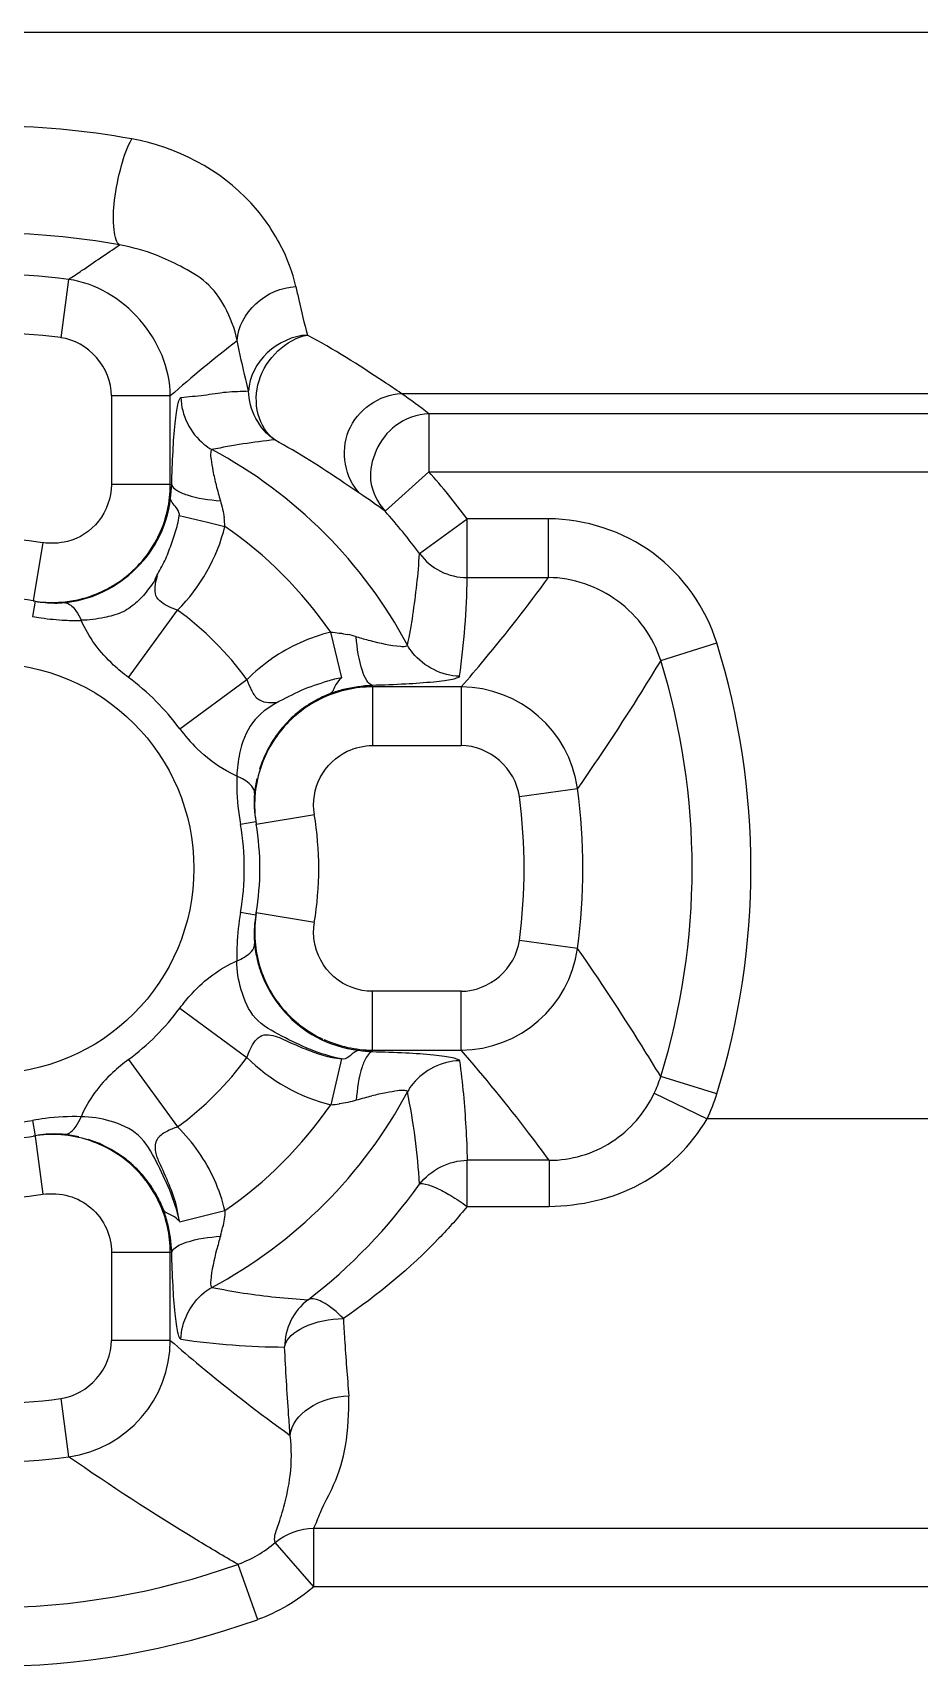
# Model space of a CAD drawing. Header units: millimetres. Extents: x 2634 to 3034, y 1430 to 1883.
# Drawn here: x 2773.67 to 2781.23, y 1543.41 to 1557.34 of the extents above; entities that cross this region are included whole.
import ezdxf

# ---------------------------------------------------------------- set-up
doc = ezdxf.new("R2010")
doc.units = ezdxf.units.MM

msp = doc.modelspace()

# ---------------------------------------------------------------- linework, layer by layer
at = {"color": 7, "linetype": 'Continuous'}
for p, q in [((2804.969, 1557.341), (2764.454, 1557.341)), ((2773.977, 1555.237), (2773.91, 1554.74)), ((2774.844, 1554.244), (2774.343, 1554.244)), ((2774.343, 1554.244), (2774.343, 1553.488)), ((2774.844, 1553.488), (2774.844, 1554.244)), ((2776.813, 1554.265), (2812.707, 1554.265)), ((2812.88, 1554.092), (2777.049, 1554.092)), ((2777.049, 1554.092), (2777.049, 1553.597)), ((2774.844, 1553.488), (2774.343, 1553.488)), ((2774.856, 1553.486), (2774.844, 1553.488)), ((2776.676, 1553.261), (2777.049, 1553.597)), ((2777.049, 1553.597), (2812.88, 1553.597)), ((2774.92, 1553.223), (2775.162, 1553.168)), ((2775.162, 1553.168), (2775.31, 1553.132)), ((2776.97, 1552.9), (2777.375, 1553.196)), ((2778.069, 1553.196), (2777.375, 1553.196)), ((2777.375, 1552.695), (2777.375, 1553.196)), ((2778.069, 1552.695), (2778.069, 1553.196)), ((2773.756, 1552.993), (2773.674, 1552.497)), ((2777.375, 1552.695), (2778.069, 1552.695)), ((2773.693, 1552.493), (2773.67, 1552.363)), ((2773.693, 1552.493), (2773.674, 1552.497)), ((2774.487, 1551.844), (2774.906, 1552.418)), ((2776.307, 1551.841), (2776.212, 1552.23)), ((2779.026, 1551.989), (2779.504, 1552.138)), ((2774.924, 1551.406), (2775.498, 1551.826)), ((2776.566, 1551.776), (2776.568, 1551.764)), ((2777.324, 1551.764), (2776.568, 1551.764)), ((2776.568, 1551.764), (2776.568, 1551.263)), ((2777.324, 1551.764), (2777.324, 1551.263)), ((2776.568, 1551.263), (2777.324, 1551.263)), ((2777.821, 1550.829), (2778.317, 1550.897)), ((2775.574, 1550.613), (2775.443, 1550.59)), ((2775.574, 1550.613), (2775.577, 1550.593)), ((2775.577, 1550.593), (2776.073, 1550.676)), ((2775.574, 1549.817), (2775.443, 1549.84)), ((2775.574, 1549.817), (2775.577, 1549.837)), ((2776.073, 1549.754), (2775.577, 1549.837)), ((2778.317, 1549.534), (2777.821, 1549.601)), ((2777.324, 1549.168), (2776.568, 1549.168)), ((2776.568, 1548.667), (2776.568, 1549.168)), ((2777.324, 1548.667), (2777.324, 1549.168)), ((2774.924, 1549.024), (2775.498, 1548.604)), ((2776.566, 1548.654), (2776.568, 1548.667)), ((2776.568, 1548.667), (2777.324, 1548.667)), ((2774.487, 1548.586), (2774.906, 1548.012)), ((2776.304, 1548.591), (2776.248, 1548.349)), ((2776.248, 1548.349), (2776.212, 1548.201)), ((2779.504, 1548.293), (2779.026, 1548.441)), ((2778.971, 1548.3), (2779.421, 1548.082)), ((2773.67, 1548.067), (2773.69, 1547.952)), ((2887.829, 1548.082), (2779.421, 1548.082)), ((2773.693, 1547.937), (2773.674, 1547.934)), ((2773.69, 1547.952), (2773.756, 1547.438)), ((2778.075, 1547.727), (2777.375, 1547.727)), ((2777.375, 1547.333), (2777.375, 1547.727)), ((2778.075, 1547.727), (2778.075, 1547.333)), ((2774.923, 1547.204), (2775.31, 1547.298)), ((2777.375, 1547.333), (2778.075, 1547.333)), ((2774.844, 1546.942), (2774.343, 1546.942)), ((2774.343, 1546.942), (2774.343, 1546.192)), ((2774.856, 1546.944), (2774.844, 1546.942)), ((2774.844, 1546.192), (2774.844, 1546.942)), ((2774.844, 1546.192), (2774.343, 1546.192)), ((2773.91, 1545.696), (2773.977, 1545.199)), ((2776.067, 1544.59), (2891.184, 1544.59)), ((2776.067, 1544.091), (2776.067, 1544.59)), ((2776.067, 1544.091), (2775.739, 1544.469)), ((2775.419, 1544.283), (2775.588, 1543.811)), ((2891.184, 1544.092), (2776.067, 1544.091))]:
    msp.add_line(p, q, dxfattribs=at)
msp.add_circle((2773.295, 1550.215), 1.75, dxfattribs=at)
for centre, radius, start, end in [((2773.295, 1550.215), 5.068, 82.2724, 97.7276), ((2773.295, 1550.215), 4.567, 82.2724, 97.7276), ((2783.705, 1544.086), 13.48, 127.9558, 131.1005), ((2773.178, 1549.056), 6.352, 52.4571, 55.0887), ((2776.325, 1548.264), 5.636, 96.0204, 101.5229), ((2773.295, 1550.215), 4.047, 28.0661, 61.9339), ((2773.839, 1553.488), 1.005, 335.0697, 359.9581), ((2773.682, 1553.53), 1.175, 352.1737, 357.8462), ((2778.344, 1554.265), 3.206, 194.1394, 196.587), ((2773.295, 1550.215), 5.052, 36.1524, 42.0235), ((2773.199, 1548.55), 5.855, 53.5785, 56.1574), ((2774.474, 1553.089), 0.837, 2.917, 7.9287), ((2773.295, 1550.215), 4.55, 36.1525, 42.0235), ((2773.295, 1550.215), 3.545, 34.6297, 55.3703), ((2773.295, 1550.215), 2.815, 80.5833, 99.4167), ((2771.288, 1553.252), 5.692, 351.1419, 356.449), ((2777.375, 1553.198), 0.503, 216.3542, 270.0483), ((2770.852, 1552.78), 6.524, 351.8425, 359.2504), ((2773.295, 1550.215), 2.313, 80.5833, 99.4167), ((2773.843, 1553.474), 0.997, 283.5643, 293.2887), ((2773.856, 1553.397), 0.919, 270.1535, 275.1034), ((2773.852, 1553.434), 0.956, 275.1401, 283.6004), ((2773.295, 1550.215), 2.729, 36.1763, 53.8237), ((2771.383, 1553.238), 5.597, 348.4695, 351.1361), ((2774.034, 1554.412), 2.082, 267.6544, 271.3749), ((2776.138, 1551.209), 1.025, 73.4174, 77.707), ((2773.295, 1550.215), 6.5, 342.7961, 17.2039), ((2776.572, 1550.762), 1.511, 124.7674, 135.2686), ((2773.295, 1550.215), 5.999, 342.7966, 17.2035), ((2773.295, 1550.215), 2.018, 36.1764, 53.8235), ((2776.572, 1550.756), 1.017, 110.8002, 117.5363), ((2776.621, 1550.55), 1.228, 104.2039, 109.5381), ((2776.611, 1550.59), 1.186, 92.1814, 104.2052), ((2777.321, 1550.758), 1.005, 7.9029, 89.8249), ((2776.016, 1552.205), 1.352, 216.1928, 225.7621), ((2776.559, 1550.778), 0.992, 138.9476, 143.3332), ((2776.626, 1550.732), 1.073, 154.7527, 162.1323), ((2776.557, 1550.756), 0.994, 162.1379, 189.3985), ((2773.295, 1550.215), 5.068, 352.2724, 7.7276), ((2773.295, 1550.215), 4.567, 352.2724, 7.7276), ((2773.295, 1550.215), 2.18, 350.1001, 9.8999), ((2773.295, 1550.215), 2.313, 350.5833, 9.4167), ((2773.295, 1550.215), 2.815, 350.5833, 9.4167), ((2776.454, 1549.651), 0.895, 179.8191, 185.0332), ((2777.412, 1549.473), 2.001, 177.3687, 181.3265), ((2776.515, 1549.658), 0.956, 185.1329, 193.4896), ((2777.321, 1549.672), 1.005, 270.1755, 352.0971), ((2776.553, 1549.667), 0.995, 193.458, 203.5607), ((2773.295, 1550.215), 2.018, 306.1765, 323.8236), ((2776.569, 1549.662), 0.995, 245.2456, 269.9401), ((2776.61, 1549.829), 1.175, 262.1742, 267.8462), ((2773.295, 1550.215), 2.729, 306.1763, 323.8237), ((2778.063, 1548.736), 1.007, 334.3251, 342.9379), ((2773.295, 1550.215), 4.047, 298.0659, 331.9339), ((2773.295, 1550.215), 3.545, 304.6297, 325.3703), ((2776.17, 1549.037), 0.837, 272.917, 277.9287), ((2777.346, 1545.166), 3.206, 104.1394, 106.587), ((2771.32, 1547.181), 5.66, 3.4627, 11.5136), ((2778.06, 1548.74), 1.512, 334.1926, 342.7832), ((2773.295, 1550.215), 2.18, 260.1001, 279.8999), ((2773.295, 1550.215), 2.313, 260.1001, 279.8999), ((2773.839, 1546.942), 1.005, 72.0022, 99.414), ((2773.843, 1546.939), 1.511, 34.7688, 45.2681), ((2773.812, 1546.885), 1.073, 64.6748, 71.998), ((2773.858, 1546.951), 0.993, 48.8365, 53.3383), ((2773.143, 1550.264), 4.707, 307.6551, 324.3918), ((2773.295, 1550.215), 2.815, 260.5833, 279.4167), ((2773.839, 1546.939), 1.015, 20.7899, 27.4759), ((2773.631, 1546.889), 1.227, 14.2013, 19.5346), ((2773.675, 1547.01), 1.263, 8.8387, 14.4016), ((2773.671, 1546.899), 1.186, 2.1814, 14.2026), ((2774.289, 1547.373), 1.025, 343.4173, 347.707), ((2776.319, 1552.13), 5.599, 258.4698, 261.2736), ((2776.333, 1552.227), 5.697, 261.2796, 266.8571), ((2776.322, 1546.136), 0.503, 126.9014, 180.05), ((2773.839, 1546.195), 1.005, 277.9139, 359.825), ((2775.86, 1552.666), 6.531, 261.8526, 269.6378), ((2773.295, 1550.215), 4.561, 262.2613, 277.7387), ((2773.295, 1550.215), 5.062, 262.2613, 277.7387), ((2773.295, 1550.215), 6.301, 250.3052, 289.6948), ((2773.295, 1550.215), 6.802, 250.3052, 289.6948)]:
    msp.add_arc(centre, radius, start, end, dxfattribs=at)
for points, knots in [([(2774.515, 1556.435), (2774.113, 1556.507), (2773.295, 1556.585), (2772.478, 1556.506), (2772.076, 1556.435)], [0, 0, 0, 0, 0.499894, 1, 1, 1, 1]), ([(2774.412, 1555.531), (2774.397, 1555.54), (2774.376, 1555.586), (2774.354, 1555.713), (2774.363, 1555.931), (2774.418, 1556.19), (2774.474, 1556.365), (2774.515, 1556.435)], [0, 0, 0, 0, 0.056038, 0.148518, 0.419158, 0.739399, 1, 1, 1, 1]), ([(2775.915, 1555.176), (2775.889, 1555.298), (2775.788, 1555.554), (2775.412, 1556.098), (2774.895, 1556.369), (2774.515, 1556.435)], [0, 0, 0, 0, 0.190308, 0.412988, 1, 1, 1, 1]), ([(2773.977, 1555.237), (2774.014, 1555.262), (2774.159, 1555.36), (2774.303, 1555.459), (2774.412, 1555.531)], [0, 0, 0, 0, 0.255612, 1, 1, 1, 1]), ([(2775.414, 1554.715), (2775.394, 1554.815), (2775.327, 1554.994), (2775.163, 1555.224), (2774.941, 1555.346), (2774.698, 1555.463), (2774.519, 1555.511), (2774.412, 1555.531)], [0, 0, 0, 0, 0.22265, 0.411148, 0.599466, 0.763838, 1, 1, 1, 1]), ([(2774.844, 1554.244), (2774.843, 1554.477), (2774.644, 1554.944), (2774.207, 1555.205), (2773.977, 1555.237)], [0, 0, 0, 0, 0.499995, 1, 1, 1, 1]), ([(2775.414, 1554.715), (2775.419, 1554.832), (2775.552, 1555.066), (2775.791, 1555.172), (2775.915, 1555.176)], [0, 0, 0, 0, 0.486763, 1, 1, 1, 1]), ([(2775.915, 1555.176), (2775.923, 1555.139), (2775.953, 1555), (2775.986, 1554.863), (2776.013, 1554.763)], [0, 0, 0, 0, 0.269565, 1, 1, 1, 1]), ([(2774.343, 1554.244), (2774.343, 1554.361), (2774.247, 1554.598), (2774.025, 1554.725), (2773.91, 1554.74)], [0, 0, 0, 0, 0.500217, 1, 1, 1, 1]), ([(2776.013, 1554.763), (2775.889, 1554.756), (2775.647, 1554.646), (2775.515, 1554.407), (2775.512, 1554.286)], [0, 0, 0, 0, 0.508464, 1, 1, 1, 1]), ([(2775.734, 1553.869), (2775.664, 1553.919), (2775.565, 1554.091), (2775.577, 1554.387), (2775.741, 1554.64), (2775.92, 1554.746), (2776.013, 1554.763)], [0, 0, 0, 0, 0.229153, 0.482542, 0.748419, 1, 1, 1, 1]), ([(2776.813, 1554.265), (2776.763, 1554.299), (2776.503, 1554.475), (2776.236, 1554.642), (2776.013, 1554.763)], [0, 0, 0, 0, 0.192231, 1, 1, 1, 1]), ([(2775.512, 1554.286), (2775.504, 1554.319), (2775.468, 1554.461), (2775.437, 1554.604), (2775.414, 1554.715)], [0, 0, 0, 0, 0.230328, 1, 1, 1, 1]), ([(2774.856, 1553.486), (2774.859, 1553.581), (2774.865, 1553.756), (2774.879, 1553.962), (2774.894, 1554.094), (2774.906, 1554.164), (2774.917, 1554.204), (2774.928, 1554.228), (2774.935, 1554.229)], [0, 0, 0, 0, 0.379963, 0.6972, 0.81985, 0.912445, 0.972191, 1, 1, 1, 1]), ([(2775.131, 1554.251), (2775.194, 1554.259), (2775.32, 1554.283), (2775.449, 1554.283), (2775.512, 1554.286)], [0, 0, 0, 0, 0.502102, 1, 1, 1, 1]), ([(2776.46, 1553.413), (2776.334, 1553.542), (2776.25, 1553.998), (2776.63, 1554.257), (2776.813, 1554.265)], [0, 0, 0, 0, 0.49545, 1, 1, 1, 1]), ([(2777.049, 1554.092), (2776.949, 1554.087), (2776.755, 1554.02), (2776.585, 1553.791), (2776.519, 1553.511), (2776.612, 1553.334), (2776.676, 1553.261)], [0, 0, 0, 0, 0.267935, 0.509511, 0.739738, 1, 1, 1, 1]), ([(2775.199, 1553.786), (2775.192, 1553.787), (2775.185, 1553.744), (2775.193, 1553.695), (2775.208, 1553.594), (2775.225, 1553.523), (2775.235, 1553.482)], [0, 0, 0, 0, 0.076678, 0.27828, 0.593114, 1, 1, 1, 1]), ([(2776.46, 1553.413), (2776.415, 1553.443), (2776.179, 1553.604), (2775.937, 1553.757), (2775.734, 1553.869)], [0, 0, 0, 0, 0.191107, 1, 1, 1, 1]), ([(2774.343, 1553.488), (2774.339, 1553.377), (2774.266, 1553.155), (2774.068, 1553.029), (2773.966, 1553.003)], [0, 0, 0, 0, 0.511556, 1, 1, 1, 1]), ([(2774.856, 1553.486), (2774.862, 1553.467), (2774.907, 1553.43), (2775.043, 1553.375), (2775.175, 1553.357), (2775.271, 1553.35)], [0, 0, 0, 0, 0.132618, 0.354857, 1, 1, 1, 1]), ([(2774.92, 1553.221), (2774.925, 1553.241), (2774.899, 1553.298), (2774.852, 1553.335), (2774.846, 1553.37)], [0, 0, 0, 0, 0.370514, 1, 1, 1, 1]), ([(2774.715, 1552.678), (2774.73, 1552.724), (2774.787, 1552.804), (2774.839, 1552.94), (2774.887, 1553.078), (2774.915, 1553.172), (2774.92, 1553.221)], [0, 0, 0, 0, 0.24834, 0.497592, 0.748272, 1, 1, 1, 1]), ([(2779.504, 1552.138), (2779.412, 1552.436), (2779.025, 1552.99), (2778.382, 1553.195), (2778.069, 1553.196)], [0, 0, 0, 0, 0.499991, 1, 1, 1, 1]), ([(2774.735, 1552.71), (2774.711, 1552.666), (2774.652, 1552.585), (2774.554, 1552.473), (2774.428, 1552.387), (2774.33, 1552.365), (2774.282, 1552.355)], [0, 0, 0, 0, 0.250622, 0.502668, 0.749707, 1, 1, 1, 1]), ([(2777.325, 1551.764), (2777.392, 1551.84), (2777.65, 1552.143), (2777.894, 1552.457), (2778.069, 1552.695)], [0, 0, 0, 0, 0.25647, 1, 1, 1, 1]), ([(2779.026, 1551.989), (2778.965, 1552.188), (2778.699, 1552.548), (2778.277, 1552.695), (2778.069, 1552.695)], [0, 0, 0, 0, 0.49991, 1, 1, 1, 1]), ([(2774.906, 1552.418), (2774.881, 1552.425), (2774.833, 1552.444), (2774.768, 1552.482), (2774.713, 1552.537), (2774.713, 1552.589), (2774.715, 1552.613)], [0, 0, 0, 0, 0.259238, 0.519532, 0.759577, 1, 1, 1, 1]), ([(2773.938, 1552.482), (2773.946, 1552.482), (2773.988, 1552.474), (2774.019, 1552.439), (2774.039, 1552.412)], [0, 0, 0, 0, 0.200135, 1, 1, 1, 1]), ([(2773.67, 1552.363), (2773.694, 1552.359), (2773.786, 1552.344), (2773.879, 1552.335), (2773.948, 1552.332)], [0, 0, 0, 0, 0.258422, 1, 1, 1, 1]), ([(2774.487, 1551.844), (2774.442, 1551.877), (2774.28, 1552.012), (2774.145, 1552.187), (2774.084, 1552.331)], [0, 0, 0, 0, 0.259445, 1, 1, 1, 1]), ([(2776.566, 1551.776), (2776.546, 1551.782), (2776.51, 1551.825), (2776.456, 1551.962), (2776.437, 1552.093), (2776.43, 1552.191)], [0, 0, 0, 0, 0.139493, 0.341252, 1, 1, 1, 1]), ([(2776.43, 1552.191), (2776.469, 1552.179), (2776.593, 1552.146), (2776.719, 1552.115), (2776.807, 1552.109)], [0, 0, 0, 0, 0.313643, 1, 1, 1, 1]), ([(2776.807, 1552.109), (2776.822, 1552.108), (2776.838, 1552.105), (2776.867, 1552.113), (2776.866, 1552.119)], [0, 0, 0, 0, 0.713965, 1, 1, 1, 1]), ([(2779.026, 1551.989), (2778.972, 1551.9), (2778.744, 1551.53), (2778.505, 1551.167), (2778.317, 1550.897)], [0, 0, 0, 0, 0.241123, 1, 1, 1, 1]), ([(2775.498, 1551.826), (2775.507, 1551.796), (2775.533, 1551.74), (2775.592, 1551.631), (2775.695, 1551.626), (2775.751, 1551.631)], [0, 0, 0, 0, 0.26555, 0.526926, 1, 1, 1, 1]), ([(2775.751, 1551.631), (2775.822, 1551.664), (2775.96, 1551.741), (2776.11, 1551.791), (2776.186, 1551.814)], [0, 0, 0, 0, 0.497507, 1, 1, 1, 1]), ([(2776.303, 1551.843), (2776.286, 1551.824), (2776.257, 1551.792), (2776.242, 1551.752), (2776.234, 1551.736)], [0, 0, 0, 0, 0.595397, 1, 1, 1, 1]), ([(2777.31, 1551.855), (2777.308, 1551.848), (2777.284, 1551.836), (2777.244, 1551.825), (2777.174, 1551.814), (2777.042, 1551.799), (2776.836, 1551.785), (2776.661, 1551.778), (2776.566, 1551.776)], [0, 0, 0, 0, 0.027954, 0.087838, 0.180445, 0.303047, 0.620122, 1, 1, 1, 1]), ([(2775.767, 1551.635), (2775.682, 1551.593), (2775.523, 1551.473), (2775.454, 1551.288), (2775.435, 1551.195)], [0, 0, 0, 0, 0.501113, 1, 1, 1, 1]), ([(2777.821, 1550.829), (2777.805, 1550.945), (2777.678, 1551.167), (2777.441, 1551.263), (2777.324, 1551.263)], [0, 0, 0, 0, 0.500218, 1, 1, 1, 1]), ([(2775.411, 1551.003), (2775.381, 1551.016), (2775.258, 1551.078), (2775.147, 1551.163), (2775.072, 1551.236)], [0, 0, 0, 0, 0.239494, 1, 1, 1, 1]), ([(2776.073, 1550.676), (2776.055, 1550.781), (2776.09, 1551.009), (2776.257, 1551.168), (2776.353, 1551.214)], [0, 0, 0, 0, 0.500241, 1, 1, 1, 1]), ([(2775.411, 1551.003), (2775.41, 1550.97), (2775.41, 1550.831), (2775.425, 1550.693), (2775.443, 1550.59)], [0, 0, 0, 0, 0.242885, 1, 1, 1, 1]), ([(2775.562, 1550.857), (2775.563, 1550.868), (2775.549, 1550.922), (2775.499, 1550.957), (2775.46, 1550.979)], [0, 0, 0, 0, 0.191823, 1, 1, 1, 1]), ([(2776.568, 1549.168), (2776.451, 1549.168), (2776.208, 1549.256), (2776.088, 1549.485), (2776.071, 1549.601)], [0, 0, 0, 0, 0.49993, 1, 1, 1, 1]), ([(2777.324, 1549.168), (2777.441, 1549.168), (2777.678, 1549.264), (2777.805, 1549.485), (2777.821, 1549.601)], [0, 0, 0, 0, 0.500217, 1, 1, 1, 1]), ([(2775.412, 1549.427), (2775.434, 1549.436), (2775.495, 1549.466), (2775.564, 1549.525), (2775.562, 1549.573)], [0, 0, 0, 0, 0.33677, 1, 1, 1, 1]), ([(2779.026, 1548.441), (2778.972, 1548.53), (2778.744, 1548.9), (2778.505, 1549.263), (2778.317, 1549.534)], [0, 0, 0, 0, 0.241136, 1, 1, 1, 1]), ([(2774.925, 1549.024), (2774.957, 1549.068), (2775.092, 1549.231), (2775.267, 1549.365), (2775.411, 1549.427)], [0, 0, 0, 0, 0.259449, 1, 1, 1, 1]), ([(2776.304, 1548.591), (2776.214, 1548.61), (2776.038, 1548.663), (2775.796, 1548.785), (2775.547, 1548.917), (2775.474, 1549.095), (2775.449, 1549.181)], [0, 0, 0, 0, 0.252872, 0.502338, 0.751781, 1, 1, 1, 1]), ([(2775.498, 1548.604), (2775.505, 1548.63), (2775.525, 1548.679), (2775.564, 1548.745), (2775.622, 1548.8), (2775.675, 1548.799), (2775.699, 1548.795)], [0, 0, 0, 0, 0.259484, 0.519231, 0.759005, 1, 1, 1, 1]), ([(2775.699, 1548.795), (2775.751, 1548.787), (2775.847, 1548.739), (2776.041, 1548.654), (2776.197, 1548.604), (2776.304, 1548.591)], [0, 0, 0, 0, 0.24515, 0.496021, 1, 1, 1, 1]), ([(2776.45, 1548.665), (2776.442, 1548.663), (2776.392, 1548.642), (2776.348, 1548.579), (2776.304, 1548.591)], [0, 0, 0, 0, 0.158497, 1, 1, 1, 1]), ([(2776.566, 1548.654), (2776.547, 1548.649), (2776.51, 1548.604), (2776.455, 1548.467), (2776.437, 1548.335), (2776.43, 1548.239)], [0, 0, 0, 0, 0.132618, 0.354857, 1, 1, 1, 1]), ([(2776.566, 1548.654), (2776.661, 1548.652), (2776.836, 1548.646), (2777.042, 1548.632), (2777.174, 1548.617), (2777.244, 1548.605), (2777.284, 1548.594), (2777.309, 1548.583), (2777.31, 1548.576)], [0, 0, 0, 0, 0.379962, 0.697198, 0.819847, 0.912443, 0.97219, 1, 1, 1, 1]), ([(2778.075, 1547.727), (2778.017, 1547.806), (2777.777, 1548.127), (2777.524, 1548.438), (2777.324, 1548.667)], [0, 0, 0, 0, 0.244167, 1, 1, 1, 1]), ([(2774.487, 1548.586), (2774.44, 1548.552), (2774.277, 1548.417), (2774.143, 1548.242), (2774.084, 1548.099)], [0, 0, 0, 0, 0.271235, 1, 1, 1, 1]), ([(2776.866, 1548.311), (2776.867, 1548.319), (2776.824, 1548.325), (2776.775, 1548.318), (2776.674, 1548.303), (2776.603, 1548.286), (2776.562, 1548.276)], [0, 0, 0, 0, 0.076678, 0.27828, 0.593114, 1, 1, 1, 1]), ([(2778.075, 1547.727), (2778.26, 1547.727), (2778.637, 1547.837), (2778.892, 1548.133), (2778.971, 1548.3)], [0, 0, 0, 0, 0.500071, 1, 1, 1, 1]), ([(2774.084, 1548.099), (2773.981, 1548.101), (2773.842, 1548.095), (2773.705, 1548.074), (2773.67, 1548.067)], [0, 0, 0, 0, 0.741813, 1, 1, 1, 1]), ([(2774.922, 1547.211), (2774.902, 1547.3), (2774.845, 1547.474), (2774.726, 1547.716), (2774.594, 1547.962), (2774.417, 1548.037), (2774.331, 1548.061)], [0, 0, 0, 0, 0.253094, 0.50254, 0.7518, 1, 1, 1, 1]), ([(2778.075, 1547.333), (2778.341, 1547.34), (2778.885, 1547.454), (2779.289, 1547.852), (2779.421, 1548.082)], [0, 0, 0, 0, 0.500736, 1, 1, 1, 1]), ([(2773.938, 1547.948), (2773.918, 1547.95), (2773.837, 1547.954), (2773.755, 1547.948), (2773.693, 1547.937)], [0, 0, 0, 0, 0.237095, 1, 1, 1, 1]), ([(2773.938, 1547.948), (2773.946, 1547.948), (2773.989, 1547.955), (2774.02, 1547.99), (2774.04, 1548.017)], [0, 0, 0, 0, 0.204296, 1, 1, 1, 1]), ([(2774.906, 1548.012), (2774.873, 1548.002), (2774.81, 1547.974), (2774.719, 1547.916), (2774.707, 1547.806), (2774.761, 1547.682), (2774.834, 1547.524), (2774.881, 1547.392), (2774.898, 1547.324)], [0, 0, 0, 0, 0.128137, 0.25196, 0.368633, 0.491801, 0.744649, 1, 1, 1, 1]), ([(2776.97, 1547.523), (2776.984, 1547.533), (2777.04, 1547.52), (2777.124, 1547.49), (2777.246, 1547.424), (2777.33, 1547.367), (2777.375, 1547.333)], [0, 0, 0, 0, 0.109883, 0.324766, 0.628324, 1, 1, 1, 1]), ([(2773.756, 1547.438), (2773.83, 1547.447), (2773.98, 1547.44), (2774.112, 1547.369), (2774.165, 1547.323)], [0, 0, 0, 0, 0.516332, 1, 1, 1, 1]), ([(2774.923, 1547.207), (2774.905, 1547.225), (2774.872, 1547.254), (2774.832, 1547.269), (2774.817, 1547.276)], [0, 0, 0, 0, 0.595787, 1, 1, 1, 1]), ([(2777.375, 1547.333), (2777.299, 1547.24), (2776.983, 1546.884), (2776.613, 1546.577), (2776.32, 1546.379)], [0, 0, 0, 0, 0.254268, 1, 1, 1, 1]), ([(2774.856, 1546.944), (2774.862, 1546.964), (2774.905, 1547), (2775.042, 1547.055), (2775.173, 1547.073), (2775.271, 1547.08)], [0, 0, 0, 0, 0.139494, 0.341254, 1, 1, 1, 1]), ([(2775.271, 1547.08), (2775.26, 1547.042), (2775.226, 1546.918), (2775.196, 1546.791), (2775.189, 1546.703)], [0, 0, 0, 0, 0.313643, 1, 1, 1, 1]), ([(2774.935, 1546.201), (2774.928, 1546.202), (2774.917, 1546.226), (2774.906, 1546.267), (2774.894, 1546.337), (2774.879, 1546.469), (2774.865, 1546.674), (2774.859, 1546.849), (2774.856, 1546.944)], [0, 0, 0, 0, 0.027954, 0.08784, 0.180448, 0.30305, 0.620123, 1, 1, 1, 1]), ([(2775.189, 1546.703), (2775.188, 1546.688), (2775.185, 1546.672), (2775.194, 1546.643), (2775.2, 1546.644)], [0, 0, 0, 0, 0.713964, 1, 1, 1, 1]), ([(2776.32, 1546.379), (2776.265, 1546.433), (2776.186, 1546.507), (2776.053, 1546.558), (2776.02, 1546.538)], [0, 0, 0, 0, 0.662364, 1, 1, 1, 1]), ([(2775.819, 1546.135), (2775.831, 1546.211), (2776.017, 1546.346), (2776.203, 1546.374), (2776.32, 1546.379)], [0, 0, 0, 0, 0.395897, 1, 1, 1, 1]), ([(2776.32, 1546.379), (2776.323, 1546.32), (2776.336, 1546.1), (2776.353, 1545.88), (2776.367, 1545.718)], [0, 0, 0, 0, 0.264982, 1, 1, 1, 1]), ([(2773.91, 1545.696), (2774.025, 1545.711), (2774.247, 1545.839), (2774.343, 1546.075), (2774.343, 1546.192)], [0, 0, 0, 0, 0.500218, 1, 1, 1, 1]), ([(2774.844, 1546.192), (2774.928, 1546.118), (2775.26, 1545.836), (2775.605, 1545.571), (2775.866, 1545.381)], [0, 0, 0, 0, 0.256978, 1, 1, 1, 1]), ([(2775.866, 1545.381), (2775.862, 1545.44), (2775.843, 1545.691), (2775.828, 1545.942), (2775.819, 1546.135)], [0, 0, 0, 0, 0.23418, 1, 1, 1, 1]), ([(2775.866, 1545.381), (2775.875, 1545.474), (2776.032, 1545.662), (2776.248, 1545.713), (2776.367, 1545.718)], [0, 0, 0, 0, 0.437945, 1, 1, 1, 1]), ([(2776.067, 1544.59), (2776.089, 1544.633), (2776.134, 1544.762), (2776.259, 1544.981), (2776.361, 1545.316), (2776.366, 1545.576), (2776.367, 1545.718)], [0, 0, 0, 0, 0.122816, 0.343505, 0.638914, 1, 1, 1, 1]), ([(2775.739, 1544.469), (2775.726, 1544.505), (2775.764, 1544.614), (2775.821, 1544.793), (2775.88, 1545.062), (2775.88, 1545.268), (2775.866, 1545.381)], [0, 0, 0, 0, 0.122934, 0.33811, 0.631607, 1, 1, 1, 1]), ([(2775.419, 1544.283), (2775.301, 1544.351), (2774.812, 1544.643), (2774.333, 1544.952), (2773.977, 1545.199)], [0, 0, 0, 0, 0.239339, 1, 1, 1, 1])]:
    msp.add_open_spline(points, degree=3, knots=knots, dxfattribs=at)
for points in [[(2774.412, 1555.531), (2773.68, 1555.665), (2772.911, 1555.665), (2772.179, 1555.531)], [(2774.935, 1554.229), (2775, 1554.239), (2775.065, 1554.243), (2775.131, 1554.251)], [(2774.935, 1554.229), (2774.935, 1554.082), (2775.016, 1553.926), (2775.13, 1553.833)], [(2775.734, 1553.869), (2775.603, 1553.957), (2775.512, 1554.129), (2775.512, 1554.286)], [(2775.13, 1553.833), (2775.152, 1553.815), (2775.175, 1553.799), (2775.199, 1553.786)], [(2774.733, 1553.012), (2774.793, 1553.122), (2774.832, 1553.246), (2774.846, 1553.37)], [(2775.271, 1553.35), (2775.285, 1553.302), (2775.296, 1553.254), (2775.303, 1553.205)], [(2774.488, 1552.721), (2774.598, 1552.814), (2774.69, 1552.934), (2774.75, 1553.064)], [(2774.906, 1552.418), (2775.101, 1552.61), (2775.245, 1552.866), (2775.31, 1553.132)], [(2773.966, 1553.003), (2773.898, 1552.986), (2773.825, 1552.983), (2773.756, 1552.993)], [(2774.237, 1552.559), (2774.443, 1552.647), (2774.627, 1552.815), (2774.733, 1553.012)], [(2774.107, 1552.519), (2774.245, 1552.558), (2774.378, 1552.628), (2774.488, 1552.721)], [(2774.715, 1552.613), (2774.717, 1552.646), (2774.725, 1552.678), (2774.735, 1552.71)], [(2773.674, 1552.497), (2773.816, 1552.473), (2773.968, 1552.481), (2774.107, 1552.519)], [(2773.693, 1552.493), (2773.748, 1552.484), (2773.803, 1552.478), (2773.859, 1552.479)], [(2774.039, 1552.412), (2774.057, 1552.387), (2774.072, 1552.359), (2774.084, 1552.331)], [(2774.282, 1552.355), (2774.217, 1552.341), (2774.15, 1552.331), (2774.084, 1552.331)], [(2776.212, 1552.23), (2776.034, 1552.186), (2775.861, 1552.108), (2775.71, 1552.004)], [(2776.212, 1552.23), (2776.261, 1552.227), (2776.309, 1552.22), (2776.356, 1552.21)], [(2776.912, 1552.052), (2776.895, 1552.073), (2776.879, 1552.095), (2776.866, 1552.119)], [(2777.31, 1551.855), (2777.162, 1551.855), (2777.005, 1551.937), (2776.912, 1552.052)], [(2776.186, 1551.814), (2776.225, 1551.827), (2776.266, 1551.838), (2776.307, 1551.841)], [(2776.568, 1551.764), (2776.424, 1551.763), (2776.276, 1551.731), (2776.145, 1551.67)], [(2776.234, 1551.736), (2776.229, 1551.725), (2776.221, 1551.714), (2776.211, 1551.707)], [(2776.145, 1551.67), (2776.014, 1551.609), (2775.894, 1551.518), (2775.801, 1551.407)], [(2776.102, 1551.658), (2775.992, 1551.601), (2775.892, 1551.522), (2775.811, 1551.429)], [(2775.801, 1551.407), (2775.708, 1551.297), (2775.638, 1551.164), (2775.599, 1551.025)], [(2775.763, 1551.37), (2775.722, 1551.314), (2775.685, 1551.253), (2775.656, 1551.19)], [(2776.353, 1551.214), (2776.42, 1551.245), (2776.495, 1551.263), (2776.568, 1551.263)], [(2775.435, 1551.195), (2775.421, 1551.132), (2775.413, 1551.068), (2775.411, 1551.003)], [(2775.46, 1550.979), (2775.445, 1550.988), (2775.428, 1550.996), (2775.411, 1551.003)], [(2775.583, 1550.983), (2775.573, 1550.942), (2775.566, 1550.9), (2775.562, 1550.857)], [(2775.562, 1550.857), (2775.555, 1550.776), (2775.56, 1550.693), (2775.574, 1550.613)], [(2775.443, 1549.84), (2775.428, 1549.749), (2775.417, 1549.657), (2775.413, 1549.565)], [(2775.577, 1549.837), (2775.553, 1549.694), (2775.561, 1549.543), (2775.6, 1549.404)], [(2775.574, 1549.817), (2775.564, 1549.764), (2775.559, 1549.709), (2775.559, 1549.654)], [(2776.071, 1549.601), (2776.064, 1549.652), (2776.065, 1549.704), (2776.073, 1549.754)], [(2775.449, 1549.181), (2775.426, 1549.261), (2775.409, 1549.344), (2775.411, 1549.427)], [(2775.6, 1549.404), (2775.638, 1549.265), (2775.709, 1549.131), (2775.802, 1549.021)], [(2775.641, 1549.269), (2775.685, 1549.167), (2775.747, 1549.072), (2775.822, 1548.989)], [(2775.802, 1549.021), (2775.896, 1548.912), (2776.016, 1548.82), (2776.146, 1548.76)], [(2775.822, 1548.989), (2775.898, 1548.905), (2775.989, 1548.833), (2776.088, 1548.779)], [(2776.088, 1548.779), (2776.199, 1548.719), (2776.325, 1548.679), (2776.45, 1548.665)], [(2775.498, 1548.604), (2775.691, 1548.41), (2775.947, 1548.265), (2776.212, 1548.201)], [(2777.31, 1548.576), (2777.162, 1548.576), (2777.006, 1548.494), (2776.913, 1548.38)], [(2777.31, 1548.576), (2777.323, 1548.481), (2777.335, 1548.386), (2777.343, 1548.291)], [(2776.913, 1548.38), (2776.895, 1548.359), (2776.88, 1548.336), (2776.866, 1548.311)], [(2776.43, 1548.239), (2776.383, 1548.225), (2776.334, 1548.214), (2776.285, 1548.208)], [(2777.343, 1548.291), (2777.359, 1548.104), (2777.373, 1547.916), (2777.375, 1547.727)], [(2774.04, 1548.017), (2774.058, 1548.043), (2774.072, 1548.071), (2774.084, 1548.099)], [(2774.331, 1548.061), (2774.251, 1548.084), (2774.167, 1548.099), (2774.084, 1548.099)], [(2774.065, 1547.927), (2774.023, 1547.937), (2773.981, 1547.944), (2773.938, 1547.948)], [(2774.489, 1547.709), (2774.379, 1547.802), (2774.246, 1547.872), (2774.107, 1547.911)], [(2774.45, 1547.747), (2774.395, 1547.789), (2774.334, 1547.825), (2774.271, 1547.854)], [(2775.31, 1547.298), (2775.267, 1547.477), (2775.189, 1547.65), (2775.084, 1547.8)], [(2774.75, 1547.366), (2774.69, 1547.496), (2774.598, 1547.616), (2774.489, 1547.709)], [(2774.739, 1547.408), (2774.682, 1547.517), (2774.604, 1547.617), (2774.511, 1547.698)], [(2776.97, 1547.523), (2777.06, 1547.645), (2777.224, 1547.727), (2777.375, 1547.727)], [(2774.844, 1546.942), (2774.844, 1547.087), (2774.811, 1547.235), (2774.75, 1547.366)], [(2774.165, 1547.323), (2774.222, 1547.276), (2774.269, 1547.213), (2774.299, 1547.146)], [(2774.817, 1547.276), (2774.806, 1547.282), (2774.795, 1547.289), (2774.788, 1547.3)], [(2775.31, 1547.298), (2775.308, 1547.25), (2775.301, 1547.202), (2775.29, 1547.155)], [(2774.299, 1547.146), (2774.327, 1547.082), (2774.341, 1547.012), (2774.343, 1546.942)], [(2774.935, 1546.201), (2774.935, 1546.349), (2775.017, 1546.505), (2775.132, 1546.599)], [(2775.132, 1546.599), (2775.153, 1546.616), (2775.176, 1546.631), (2775.199, 1546.644)], [(2775.739, 1544.469), (2775.828, 1544.545), (2775.951, 1544.59), (2776.067, 1544.59)], [(2775.419, 1544.283), (2775.535, 1544.324), (2775.646, 1544.388), (2775.739, 1544.469)], [(2776.067, 1544.091), (2775.927, 1543.97), (2775.762, 1543.874), (2775.588, 1543.811)]]:
    msp.add_open_spline(points, degree=3, dxfattribs=at)

doc.saveas('drawing.dxf')
